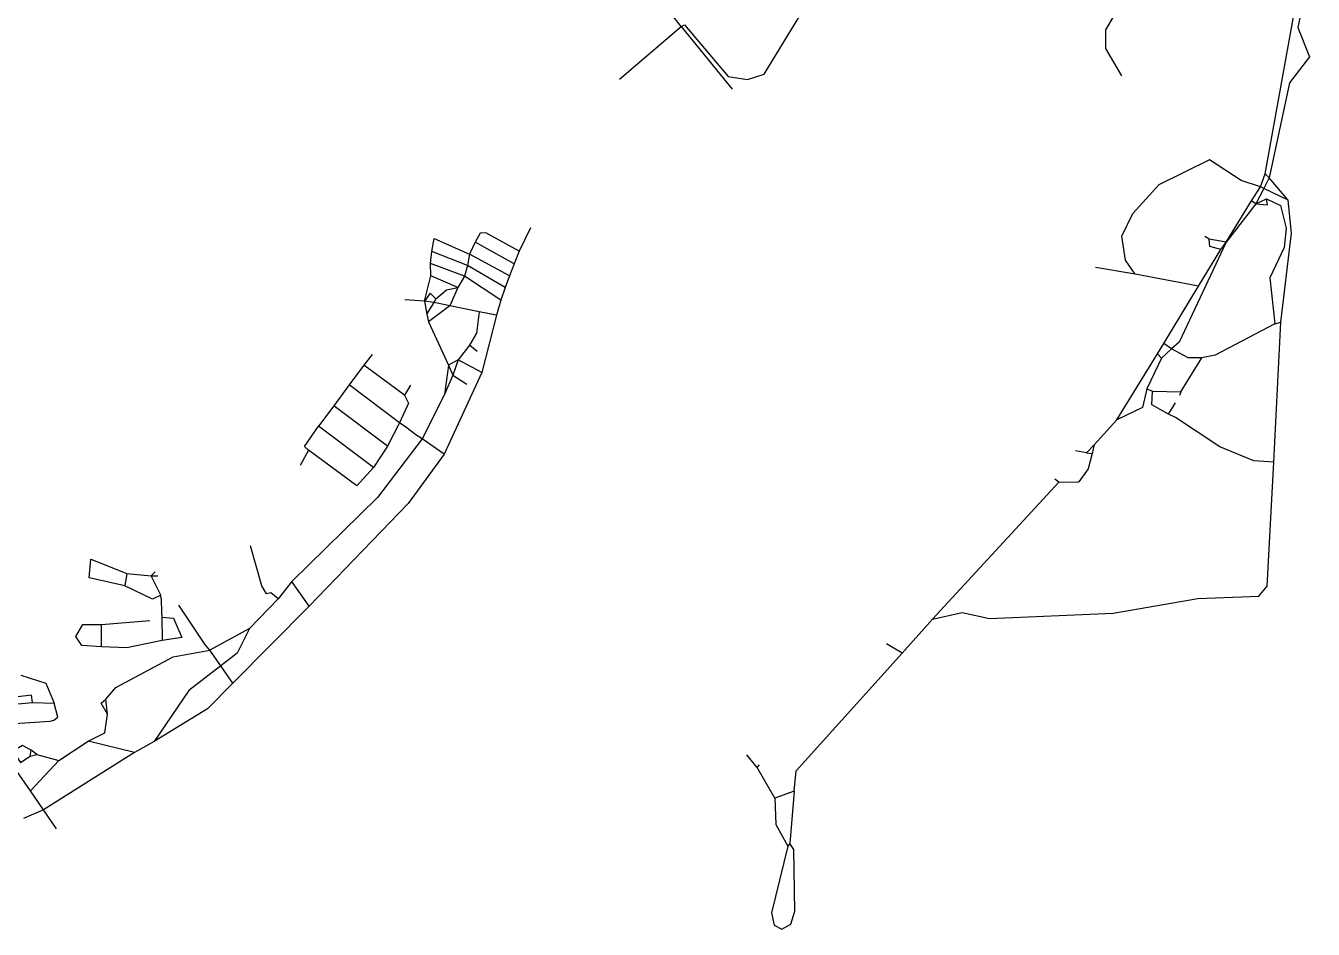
# Model space of a CAD drawing. Header units: metres. Extents: x 609554 to 651406, y 4826501 to 4857446.
# Drawn here: x 631272 to 635367, y 4830241 to 4833116 of the extents above; entities that cross this region are included whole.
import ezdxf

# ---------------------------------------------------------------- set-up
doc = ezdxf.new("R2010")
doc.units = ezdxf.units.M

msp = doc.modelspace()

# ---------------------------------------------------------------- linework, layer by layer
at = {"layer": 'ROADS'}
for points in [[(634759, 4832956.9), (634707.8, 4833043.4), (634707.4, 4833102.8), (634773.4, 4833215.6), (634824.1, 4833260), (634920.7, 4833393.2), (634989.1, 4833714.6), (635051.5, 4833809.5), (635104.4, 4833822.9), (635117.8, 4833871.7), (635174.9, 4833943.3), (635179.6, 4833997.5)], [(635214, 4832644.8), (635341.1, 4833344.7)], [(635367.4, 4833341.5), (635317.9, 4833110.8), (635355.5, 4833017.2), (635291.9, 4832934.7), (635226.7, 4832631.9)], [(633356.7, 4833113.6), (633201.1, 4833312.2)], [(633367.2, 4833119), (633506, 4832955.1), (633567.7, 4832945), (633620.9, 4832962), (633743.8, 4833163.4), (633796.9, 4833176.5)], [(633356.7, 4833113.6), (633367.2, 4833119)], [(633160.8, 4832946.1), (633356.7, 4833113.6)], [(633356.7, 4833113.6), (633519.3, 4832914.8)], [(635199.6, 4832603.7), (635137.7, 4832624.2), (635037.8, 4832689.4), (634876.1, 4832610.5), (634793.8, 4832518.7)], [(635199.6, 4832603.7), (635214, 4832644.8)], [(635226.7, 4832631.9), (635210, 4832598.4)], [(635226.7, 4832631.9), (635214, 4832644.8)], [(635287.9, 4832561.8), (635226.7, 4832631.9)], [(635171, 4832559), (635199.6, 4832603.7)], [(635210, 4832598.4), (635184.6, 4832550)], [(635210, 4832598.4), (635199.6, 4832603.7)], [(635287.9, 4832561.8), (635210, 4832598.4)], [(635090.5, 4832427.2), (635171, 4832559)], [(635184.6, 4832550), (635090.5, 4832427.2)], [(635184.6, 4832550), (635171, 4832559)], [(635184.6, 4832550), (635221.5, 4832546.9), (635218.6, 4832566)], [(635184.6, 4832550), (635218.6, 4832566)], [(635218.6, 4832566), (635263.5, 4832544.5), (635281.4, 4832472.6), (635274.7, 4832411.1), (635229.6, 4832313.9), (635245.3, 4832167.7)], [(635264.6, 4832173), (635298.7, 4832456.3), (635287.9, 4832561.8)], [(634800.9, 4832326), (634770.5, 4832370.7), (634758.3, 4832446.7), (634793.8, 4832518.7)], [(632878.3, 4832473.7), (632841.7, 4832399.1)], [(632564.2, 4832398.2), (632570.9, 4832439.1), (632683.7, 4832389.8)], [(632701.4, 4832427.4), (632683.7, 4832389.8)], [(632841.7, 4832399.1), (632735.5, 4832457.3), (632717.3, 4832456.4), (632701.4, 4832427.4)], [(632826, 4832358.3), (632701.4, 4832427.4)], [(635090.5, 4832427.2), (634941.3, 4832108.9), (634917, 4832087.8)], [(635036, 4832436.9), (635022.1, 4832445.4)], [(635073.9, 4832404.2), (635038, 4832414.1), (635036, 4832436.9)], [(635090.5, 4832427.2), (635036, 4832436.9)], [(635073.9, 4832404.2), (635090.5, 4832427.2)], [(632559.3, 4832359.5), (632564.2, 4832398.2)], [(632677.1, 4832353.5), (632564.2, 4832398.2)], [(632683.7, 4832389.8), (632677.1, 4832353.5)], [(632811.5, 4832321), (632683.7, 4832389.8)], [(632841.7, 4832399.1), (632826, 4832358.3)], [(635002.8, 4832287.9), (635073.9, 4832404.2)], [(632668.1, 4832319.5), (632559.3, 4832359.5)], [(632561.2, 4832320), (632559.3, 4832359.5)], [(632677.1, 4832353.5), (632668.1, 4832319.5)], [(632797.7, 4832283.3), (632677.1, 4832353.5)], [(632826, 4832358.3), (632811.5, 4832321)], [(634800.9, 4832326), (634675.1, 4832346.8)], [(632540.6, 4832239.7), (632561.2, 4832320)], [(632646.6, 4832283.6), (632561.2, 4832320)], [(632668.1, 4832319.5), (632646.6, 4832283.6)], [(632783.1, 4832243.1), (632668.1, 4832319.5)], [(632811.5, 4832321), (632797.7, 4832283.3)], [(635002.8, 4832287.9), (634800.9, 4832326)], [(632577.2, 4832247.4), (632558.3, 4832265.4), (632540.6, 4832239.7)], [(632577.2, 4832247.4), (632610.2, 4832275.6), (632646.6, 4832283.6)], [(632646.6, 4832283.6), (632621.7, 4832225.4)], [(632797.7, 4832283.3), (632783.1, 4832243.1)], [(634891.7, 4832104.8), (635002.8, 4832287.9)], [(632540.6, 4832239.7), (632478.3, 4832244.1)], [(632540.6, 4832239.7), (632548.1, 4832198.3)], [(632571.5, 4832235.5), (632540.6, 4832239.7)], [(632548.1, 4832198.3), (632571.5, 4832235.5)], [(632621.7, 4832225.4), (632553.6, 4832174.5)], [(632571.5, 4832235.5), (632577.2, 4832247.4)], [(632621.7, 4832225.4), (632571.5, 4832235.5)], [(632714.5, 4832205.9), (632621.7, 4832225.4)], [(632783.1, 4832243.1), (632769.5, 4832195.2)], [(632548.1, 4832198.3), (632553.6, 4832174.5)], [(632714.5, 4832205.9), (632705.9, 4832137.9), (632684.2, 4832099.9)], [(632769.5, 4832195.2), (632714.5, 4832205.9)], [(632769.5, 4832195.2), (632722.9, 4832013.4)], [(632553.6, 4832174.5), (632617.3, 4832036.6)], [(635245.3, 4832167.7), (635055.4, 4832068)], [(635242.2, 4831727.4), (635264.6, 4832173)], [(635245.3, 4832167.7), (635264.6, 4832173)], [(632684.2, 4832099.9), (632647.3, 4832053.3)], [(632708.4, 4832079.7), (632684.2, 4832099.9)], [(634871.5, 4832072.8), (634891.7, 4832104.8)], [(634917, 4832087.8), (634891.7, 4832104.8)], [(632373.8, 4832070.7), (632347.6, 4832036.7)], [(632647.3, 4832053.3), (632617.3, 4832036.6)], [(632647.3, 4832053.3), (632630.9, 4832004)], [(632722.9, 4832013.4), (632647.3, 4832053.3)], [(634743, 4831861.8), (634871.5, 4832072.8)], [(634884.6, 4832059), (634838.1, 4831960.7)], [(634884.6, 4832059), (634871.5, 4832072.8)], [(634917, 4832087.8), (634884.6, 4832059)], [(635012.5, 4832059.1), (634969.3, 4832059.3), (634917, 4832087.8)], [(634946.1, 4831951), (635012.5, 4832059.1)], [(635055.4, 4832068), (635012.5, 4832059.1)], [(632347.6, 4832036.7), (632301.2, 4831973.2)], [(632476.8, 4831940.5), (632347.6, 4832036.7)], [(632722.9, 4832013.4), (632603.2, 4831753.4)], [(632617.3, 4832036.6), (632604.2, 4831942.9)], [(632617.3, 4832036.6), (632630.9, 4832004)], [(632301.2, 4831973.2), (632252, 4831906.8)], [(632460.8, 4831853), (632301.2, 4831973.2)], [(632495.8, 4831972.9), (632476.8, 4831940.5)], [(632630.9, 4832004), (632604.2, 4831942.9)], [(632630.9, 4832004), (632675, 4831975.8)], [(632476.8, 4831940.5), (632489.8, 4831915.3), (632460.8, 4831853)], [(632604.2, 4831942.9), (632533.3, 4831801.7)], [(634838.1, 4831960.7), (634824.7, 4831901.6), (634743, 4831861.8)], [(634838.1, 4831960.7), (634855.7, 4831953.9)], [(634907.4, 4831880.3), (634853.7, 4831909.9), (634855.7, 4831953.9)], [(634855.7, 4831953.9), (634946.1, 4831951)], [(634946.1, 4831951), (634942.2, 4831939.7)], [(632252, 4831906.8), (632203.6, 4831842.5)], [(632423.4, 4831778.7), (632252, 4831906.8)], [(634907.4, 4831880.3), (634929.6, 4831916.5)], [(632460.8, 4831853), (632423.4, 4831778.7)], [(632481, 4831838.9), (632460.8, 4831853)], [(634670.7, 4831782.9), (634743, 4831861.8)], [(634928.8, 4831869.7), (634907.4, 4831880.3)], [(635242.2, 4831727.4), (635178.5, 4831731.9), (635069.9, 4831776.9), (634928.8, 4831869.7)], [(632172.2, 4831766.1), (632159.4, 4831777.8), (632203.6, 4831842.5)], [(632378.8, 4831710.7), (632203.6, 4831842.5)], [(632512.8, 4831815), (632481, 4831838.9)], [(632533.3, 4831801.7), (632512.8, 4831815)], [(632533.3, 4831801.7), (632391.4, 4831614.8), (632118.3, 4831347.4)], [(632423.4, 4831778.7), (632378.8, 4831710.7)], [(632603.2, 4831753.4), (632533.3, 4831801.7)], [(634646.4, 4831757.1), (634670.7, 4831782.9)], [(634670.7, 4831782.9), (634663.9, 4831754.8)], [(632172.2, 4831766.1), (632144.9, 4831716.6)], [(632378.8, 4831710.7), (632325, 4831651.9), (632172.2, 4831766.1)], [(632603.2, 4831753.4), (632488.5, 4831596.1), (632173.4, 4831269.8)], [(634156.6, 4831227.9), (634250.5, 4831248.9), (634338, 4831230.5), (634730.8, 4831246.6), (635000.4, 4831294.3), (635194.5, 4831301.4), (635220.3, 4831332.9), (635242.2, 4831727.4)], [(634646.4, 4831757.1), (634611.1, 4831763.2)], [(634646.4, 4831757.1), (634663.9, 4831754.8)], [(634663.9, 4831754.8), (634652, 4831705.9)], [(634652, 4831705.9), (634622.1, 4831665.3)], [(634156.6, 4831227.9), (634557.9, 4831663.7)], [(634557.9, 4831663.7), (634545.3, 4831673.1)], [(634557.9, 4831663.7), (634622.1, 4831665.3)], [(632023.2, 4831333.6), (631987.1, 4831460.9)], [(631587.9, 4831334.2), (631473.6, 4831359.1), (631479.3, 4831419), (631593.8, 4831373.6)], [(631593.8, 4831373.6), (631587.9, 4831334.2)], [(631593.8, 4831373.6), (631671.8, 4831365.5)], [(631671.8, 4831365.5), (631683.7, 4831378.1)], [(631671.8, 4831365.5), (631692, 4831366.2)], [(631702.2, 4831304.5), (631671.8, 4831365.5)], [(631702.2, 4831304.5), (631675.6, 4831291.5), (631587.9, 4831334.2)], [(632038.4, 4831309), (632023.2, 4831333.6)], [(632118.3, 4831347.4), (632075.3, 4831293.2)], [(632173.4, 4831269.8), (632118.3, 4831347.4)], [(631703, 4831292.9), (631702.2, 4831304.5)], [(631703, 4831292.9), (631704.1, 4831248.2)], [(632075.3, 4831293.2), (631984, 4831198.1)], [(632075.3, 4831293.2), (632052.4, 4831312.2), (632038.4, 4831309)], [(631704.1, 4831248.2), (631704.7, 4831234.6)], [(631704.7, 4831234.6), (631706.3, 4831160)], [(631704.7, 4831234.6), (631741.9, 4831230.8), (631768.3, 4831169.9), (631706.3, 4831160)], [(631842.5, 4831148.4), (631759.8, 4831272.1)], [(632173.4, 4831269.8), (631930.8, 4831024.7)], [(631513.6, 4831139.7), (631451, 4831144.5), (631431.2, 4831173.2), (631453.9, 4831210.7), (631513.1, 4831211)], [(631513.1, 4831211), (631667.5, 4831223.9)], [(631513.6, 4831139.7), (631513.1, 4831211)], [(631984, 4831198.1), (631857.9, 4831129.9)], [(631984, 4831198.1), (631944.3, 4831119.6), (631893.2, 4831079.2)], [(634059.7, 4831120.1), (634156.6, 4831227.9)], [(631706.3, 4831160), (631593.4, 4831136.8), (631513.6, 4831139.7)], [(631527.4, 4830973.9), (631559.1, 4831010.4), (631741.6, 4831108.4), (631857.9, 4831129.9)], [(631857.9, 4831129.9), (631842.5, 4831148.4)], [(631893.2, 4831079.2), (631857.9, 4831129.9)], [(633716, 4830681.2), (633723.1, 4830745.2), (634059.7, 4831120.1)], [(634059.7, 4831120.1), (634009.6, 4831149.1)], [(631893.2, 4831079.2), (631790.9, 4831001.4), (631681.2, 4830839.1)], [(631930.8, 4831024.7), (631893.2, 4831079.2)], [(631256.6, 4831050), (631336, 4831024.8), (631362.8, 4830960.7)], [(631930.8, 4831024.7), (631850.1, 4830943), (631681.2, 4830839.1)], [(631210.8, 4830955.4), (631294, 4830962.5)], [(631294, 4830962.5), (631290.8, 4830986), (631246.9, 4830981.3)], [(631294, 4830962.5), (631362.8, 4830960.7)], [(631361.4, 4830906.5), (631374.9, 4830916.4), (631362.8, 4830960.7)], [(631532.2, 4830925.2), (631512.3, 4830960.6), (631527.4, 4830973.9)], [(631532.2, 4830925.2), (631527.4, 4830973.9)], [(631350.2, 4830903), (631361.4, 4830906.5)], [(631471.1, 4830840.2), (631524.4, 4830866.7), (631532.2, 4830925.2)], [(631170.7, 4830892), (631350.2, 4830903)], [(631289.3, 4830811.5), (631261.6, 4830826.5), (631231.7, 4830808.1)], [(631377.1, 4830778.8), (631471.1, 4830840.2)], [(631618.8, 4830803.3), (631471.1, 4830840.2)], [(631681.2, 4830839.1), (631618.8, 4830803.3)], [(631287.3, 4830681.7), (631210.6, 4830793.1)], [(631231.7, 4830808.1), (631255.9, 4830772.2), (631286.1, 4830792.5)], [(631286.1, 4830792.5), (631289.3, 4830811.5)], [(631286.1, 4830792.5), (631307.8, 4830797.8)], [(631307.8, 4830797.8), (631289.3, 4830811.5)], [(631307.8, 4830797.8), (631377.1, 4830778.8)], [(631618.8, 4830803.3), (631328.9, 4830621.3)], [(633598.6, 4830756.2), (633566.1, 4830796.2)], [(631377.1, 4830778.8), (631287.3, 4830681.7)], [(633598.6, 4830756.2), (633606.3, 4830764.8)], [(633654.6, 4830658.3), (633598.6, 4830756.2)], [(631328.9, 4830621.3), (631287.3, 4830681.7)], [(633716, 4830681.2), (633654.6, 4830658.3)], [(633716, 4830681.2), (633702.1, 4830514.3)], [(631328.9, 4830621.3), (631264.8, 4830593.5)], [(631370.1, 4830561.1), (631328.9, 4830621.3)], [(633654.6, 4830658.3), (633658.3, 4830575), (633696.3, 4830506)], [(633696.3, 4830506), (633643.9, 4830293.7), (633653, 4830254), (633676.8, 4830241.3), (633706.3, 4830257.3), (633719, 4830299), (633715.3, 4830494.8), (633702.1, 4830514.3)], [(633702.1, 4830514.3), (633696.3, 4830506)]]:
    msp.add_lwpolyline(points, dxfattribs=at)

doc.saveas('drawing.dxf')
